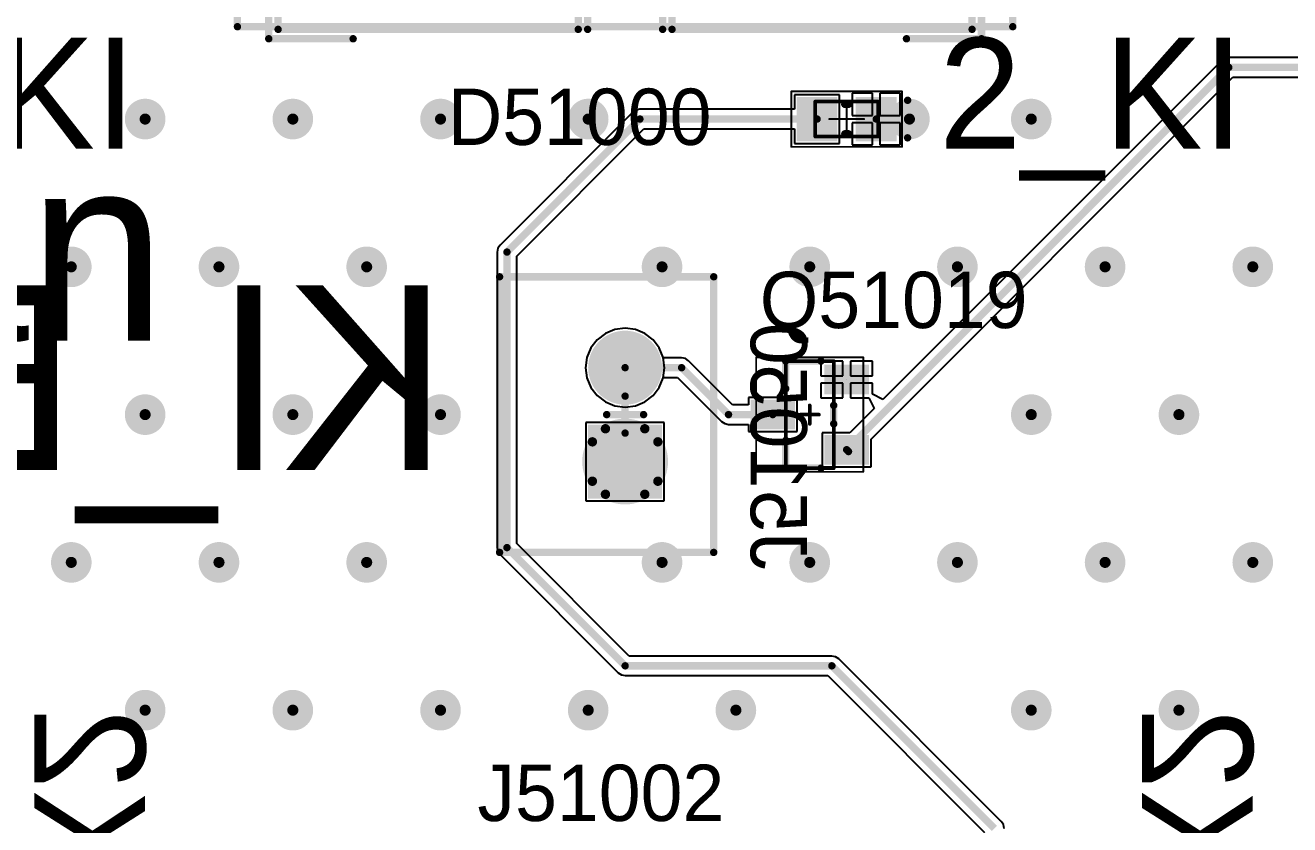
# Model space of a CAD drawing. Header units: millimetres. Extents: x 372 to 687, y 380 to 482.
# Drawn here: x 564.75 to 599, y 444.9 to 466.54 of the extents above; entities that cross this region are included whole.
import ezdxf

# ---------------------------------------------------------------- set-up
doc = ezdxf.new("R2010")
doc.units = ezdxf.units.MM
for name, color, linetype in [('BottomLayer', 5, 'Continuous'), ('BottomOverlay', 54, 'Continuous'), ('BottomSolder', 6, 'Continuous'), ('InternalPlane1', 76, 'Continuous'), ('InternalPlane2', 16, 'Continuous'), ('Mechanical13', 56, 'Continuous'), ('Mechanical15', 56, 'Continuous'), ('MultiLayer', 9, 'Continuous'), ('PadHoleLayer', 156, 'Continuous'), ('TopLayer', 1, 'Continuous'), ('TopOverlay', 2, 'Continuous'), ('TopPaste', 8, 'Continuous'), ('TopSolder', 216, 'Continuous'), ('ViaHoleLayer', 16, 'Continuous')]:
    doc.layers.add(name, color=color, linetype=linetype)

# ---------------------------------------------------------------- blocks, each defined once
blk = doc.blocks.new('I_LEDC0603_1608__N_331')
at = {"layer": 'Mechanical13', "const_width": 0.0999998}
for points in [[(-0.8499983, -0.47500032), (-0.8499983, 0.47499778)], [(-0.8499983, 0.47499778), (0.85000084, 0.47499778)], [(0.85000084, -0.47500032), (0.85000084, 0.47499778)], [(-0.8499983, -0.47500032), (0.85000084, -0.47500032)]]:
    blk.add_lwpolyline(points, dxfattribs=at)
at = {"layer": 'Mechanical13', "const_width": 0.0499999}
for points in [[(-0.8749969799999999, 0.47499778, 1), (-0.8249996199999999, 0.47499778, 1)], [(-0.8749969799999999, 0.47499778, 1), (-0.8249996199999999, 0.47499778, 1)], [(0.8250021599999999, 0.47499778, 1), (0.8749995199999999, 0.47499778, 1)], [(0.8250021599999999, 0.47499778, 1), (0.8749995199999999, 0.47499778, 1)], [(-0.8749969799999999, -0.47500032, 1), (-0.8249996199999999, -0.47500032, 1)], [(-0.8749969799999999, -0.47500032, 1), (-0.8249996199999999, -0.47500032, 1)], [(0.8250021599999999, -0.47500032, 1), (0.8749995199999999, -0.47500032, 1)], [(0.8250021599999999, -0.47500032, 1), (0.8749995199999999, -0.47500032, 1)]]:
    blk.add_lwpolyline(points, format="xyb", close=True, dxfattribs=at)
at = {"layer": 'Mechanical15', "const_width": 0.0499999}
for points in [[(-1.49999954, -0.75000104), (-1.49999954, 0.7499985)], [(-1.49999954, 0.7499985), (1.50000208, 0.7499985)], [(1.50000208, -0.75000104), (1.50000208, 0.7499985)], [(2.54e-06, -0.47500032), (2.54e-06, 0.47499778)], [(-0.47499778, 0), (0.47500286, 0)], [(-1.49999954, -0.75000104), (1.50000208, -0.75000104)]]:
    blk.add_lwpolyline(points, dxfattribs=at)
at = {"layer": 'Mechanical15', "const_width": 0.02499868}
for points in [[(-1.51249888, 0.7499985, 1), (-1.4875002, 0.7499985, 1)], [(-1.51249888, 0.7499985, 1), (-1.4875002, 0.7499985, 1)], [(1.48750274, 0.7499985, 1), (1.51250142, 0.7499985, 1)], [(1.48750274, 0.7499985, 1), (1.51250142, 0.7499985, 1)], [(-0.0124968, 0.47499778, 1), (0.01250188, 0.47499778, 1)], [(-0.48749712, 0, 1), (-0.46249844, 0, 1)], [(0.46250352, 0, 1), (0.4875022, 0, 1)], [(-0.0124968, -0.47500032, 1), (0.01250188, -0.47500032, 1)], [(-1.51249888, -0.75000104, 1), (-1.4875002, -0.75000104, 1)], [(-1.51249888, -0.75000104, 1), (-1.4875002, -0.75000104, 1)], [(1.48750274, -0.75000104, 1), (1.51250142, -0.75000104, 1)], [(1.48750274, -0.75000104, 1), (1.51250142, -0.75000104, 1)]]:
    blk.add_lwpolyline(points, format="xyb", close=True, dxfattribs=at)
at = {"layer": 'TopLayer'}
for points in [[(-0.3499993, -0.499999), (-0.3499993, 0.499999), (-1.2499975, -0.499999), (-1.2499975, 0.499999)], [(1.25000004, -0.499999), (1.25000004, 0.499999), (0.35000184, -0.499999), (0.35000184, 0.499999)]]:
    blk.add_solid(points, dxfattribs=at)
at = {"layer": 'TopOverlay', "const_width": 0.1999996}
for points in [[(-0.0499999, 0.3999992), (0.0499999, 0.3999992)], [(1.651, -0.508), (1.651, 0.508)], [(-0.0499999, -0.3999992), (0.0499999, -0.3999992)]]:
    blk.add_lwpolyline(points, dxfattribs=at)
at = {"layer": 'TopOverlay', "const_width": 0.0999998}
for points in [[(-0.0999998, 0.3999992, 1), (0, 0.3999992, 1)], [(0, 0.3999992, 1), (0.0999998, 0.3999992, 1)], [(1.6010001, 0.508, 1), (1.7009999, 0.508, 1)], [(-0.0999998, -0.3999992, 1), (0, -0.3999992, 1)], [(0, -0.3999992, 1), (0.0999998, -0.3999992, 1)], [(1.6010001, -0.508, 1), (1.7009999, -0.508, 1)]]:
    blk.add_lwpolyline(points, format="xyb", close=True, dxfattribs=at)
at = {"layer": 'TopPaste'}
for points in [[(-0.3499993, -0.499999), (-0.3499993, 0.499999), (-1.2499975, -0.499999), (-1.2499975, 0.499999)], [(1.25000004, -0.499999), (1.25000004, 0.499999), (0.35000184, -0.499999), (0.35000184, 0.499999)]]:
    blk.add_solid(points, dxfattribs=at)
at = {"layer": 'TopSolder'}
for points in [[(-0.2483993, -0.601599), (-0.2483993, 0.601599), (-1.3515975, -0.601599), (-1.3515975, 0.601599)], [(1.35160004, -0.601599), (1.35160004, 0.601599), (0.24840184, -0.601599), (0.24840184, 0.601599)]]:
    blk.add_solid(points, dxfattribs=at)
blk = doc.blocks.new('C___H_____900X1900X84000_392')
at = {"layer": 'BottomLayer', "const_width": 3.99999962}
for points in [[(-1.99999854, 6.223, 1), (1.99999854, 6.223, 1)], [(-1.99999854, -6.223, 1), (1.99999854, -6.223, 1)]]:
    blk.add_lwpolyline(points, format="xyb", close=True, dxfattribs=at)
at = {"layer": 'BottomSolder', "const_width": 4.10159962}
for points in [[(-2.05079854, 6.223, 1), (2.05079854, 6.223, 1)], [(-2.05079854, -6.223, 1), (2.05079854, -6.223, 1)]]:
    blk.add_lwpolyline(points, format="xyb", close=True, dxfattribs=at)
at = {"layer": 'InternalPlane1', "const_width": 1.99999854}
for points in [[(-1.00000054, 6.223, 1), (1.00000054, 6.223, 1)], [(-1.00000054, -6.223, 1), (1.00000054, -6.223, 1)]]:
    blk.add_lwpolyline(points, format="xyb", close=True, dxfattribs=at)
at = {"layer": 'InternalPlane2', "const_width": 1.99999854}
for points in [[(-1.00000054, 6.223, 1), (1.00000054, 6.223, 1)], [(-1.00000054, -6.223, 1), (1.00000054, -6.223, 1)]]:
    blk.add_lwpolyline(points, format="xyb", close=True, dxfattribs=at)
at = {"layer": 'Mechanical13', "const_width": 0.1999996}
for points in [[(-4.572, 9.398), (-4.57215748, 9.398)], [(-4.57215748, 1.27), (-4.57215748, 9.398)], [(4.572, 9.398), (-4.572, 9.398)], [(4.57199492, 1.26984506), (4.57199492, 9.39799746)], [(-1.27, 1.27), (-4.57215748, 1.27)], [(-1.27, -1.27000762), (-1.27, 1.27)], [(1.27, -1.27), (1.27, 1.26984506)], [(4.57199492, 1.26984506), (1.27, 1.26984506)], [(-1.27, -1.27000762), (-4.572, -1.27000762)], [(-4.572, -9.398), (-4.572, -1.27000762)], [(4.57199492, -1.27), (1.27, -1.27)], [(4.57199492, -9.398), (4.57199492, -1.27)], [(4.572, -9.398), (-4.572, -9.398)], [(4.572, -9.398), (4.57199492, -9.398)]]:
    blk.add_lwpolyline(points, dxfattribs=at)
at = {"layer": 'Mechanical13', "const_width": 0.0999998}
for points in [[(-4.62215738, 9.398, 1), (-4.52215758, 9.398, 1)], [(-4.62215738, 9.398, 1), (-4.52215758, 9.398, 1)], [(-4.6219999, 9.398, 1), (-4.5220001, 9.398, 1)], [(-4.6219999, 9.398, 1), (-4.5220001, 9.398, 1)], [(4.521995019999999, 9.39799746, 1), (4.621994819999999, 9.39799746, 1)], [(4.5220001, 9.398, 1), (4.6219999, 9.398, 1)], [(-4.62215738, 1.27, 1), (-4.52215758, 1.27, 1)], [(-4.62215738, 1.27, 1), (-4.52215758, 1.27, 1)], [(-1.3199999, 1.27, 1), (-1.2200001, 1.27, 1)], [(-1.3199999, 1.27, 1), (-1.2200001, 1.27, 1)], [(1.2200001, 1.26984506, 1), (1.3199999, 1.26984506, 1)], [(1.2200001, 1.26984506, 1), (1.3199999, 1.26984506, 1)], [(4.521995019999999, 1.26984506, 1), (4.621994819999999, 1.26984506, 1)], [(4.521995019999999, 1.26984506, 1), (4.621994819999999, 1.26984506, 1)], [(-4.6219999, -1.27000762, 1), (-4.5220001, -1.27000762, 1)], [(-4.6219999, -1.27000762, 1), (-4.5220001, -1.27000762, 1)], [(-1.3199999, -1.27000762, 1), (-1.2200001, -1.27000762, 1)], [(-1.3199999, -1.27000762, 1), (-1.2200001, -1.27000762, 1)], [(1.2200001, -1.27, 1), (1.3199999, -1.27, 1)], [(1.2200001, -1.27, 1), (1.3199999, -1.27, 1)], [(4.521995019999999, -1.27, 1), (4.621994819999999, -1.27, 1)], [(4.521995019999999, -1.27, 1), (4.621994819999999, -1.27, 1)], [(-4.6219999, -9.398, 1), (-4.5220001, -9.398, 1)], [(-4.6219999, -9.398, 1), (-4.5220001, -9.398, 1)], [(4.521995019999999, -9.398, 1), (4.621994819999999, -9.398, 1)], [(4.521995019999999, -9.398, 1), (4.621994819999999, -9.398, 1)], [(4.5220001, -9.398, 1), (4.6219999, -9.398, 1)], [(4.5220001, -9.398, 1), (4.6219999, -9.398, 1)]]:
    blk.add_lwpolyline(points, format="xyb", close=True, dxfattribs=at)
at = {"layer": 'Mechanical15', "const_width": 0.1999996}
for points in [[(-4.50000116, -10.49999932), (-4.50000116, 10.49999932)], [(4.50000116, 10.49999932), (-4.50000116, 10.49999932)], [(4.50000116, -10.49999932), (4.50000116, 10.49999932)], [(0, -0.499999), (0, 0.499999)], [(0.499999, 0), (-0.499999, 0)], [(4.50000116, -10.49999932), (-4.50000116, -10.49999932)]]:
    blk.add_lwpolyline(points, dxfattribs=at)
at = {"layer": 'Mechanical15', "const_width": 0.0999998}
for points in [[(-4.55000106, 10.49999932, 1), (-4.45000126, 10.49999932, 1)], [(-4.55000106, 10.49999932, 1), (-4.45000126, 10.49999932, 1)], [(4.45000126, 10.49999932, 1), (4.55000106, 10.49999932, 1)], [(4.45000126, 10.49999932, 1), (4.55000106, 10.49999932, 1)], [(-0.0499999, 0.499999, 1), (0.0499999, 0.499999, 1)], [(-0.5499989, 0, 1), (-0.4499991, 0, 1)], [(0.4499991, 0, 1), (0.5499989, 0, 1)], [(-0.0499999, -0.499999, 1), (0.0499999, -0.499999, 1)], [(-4.55000106, -10.49999932, 1), (-4.45000126, -10.49999932, 1)], [(-4.55000106, -10.49999932, 1), (-4.45000126, -10.49999932, 1)], [(4.45000126, -10.49999932, 1), (4.55000106, -10.49999932, 1)], [(4.45000126, -10.49999932, 1), (4.55000106, -10.49999932, 1)]]:
    blk.add_lwpolyline(points, format="xyb", close=True, dxfattribs=at)
at = {"layer": 'MultiLayer', "const_width": 3.99999962}
for points in [[(-1.99999854, 6.223, 1), (1.99999854, 6.223, 1)], [(-1.99999854, -6.223, 1), (1.99999854, -6.223, 1)]]:
    blk.add_lwpolyline(points, format="xyb", close=True, dxfattribs=at)
at = {"layer": 'PadHoleLayer', "const_width": 1.59999934}
for points in [[(-0.80000094, 6.223, 1), (0.80000094, 6.223, 1)], [(-0.80000094, -6.223, 1), (0.80000094, -6.223, 1)]]:
    blk.add_lwpolyline(points, format="xyb", close=True, dxfattribs=at)
at = {"layer": 'TopLayer', "const_width": 3.99999962}
for points in [[(-1.99999854, 6.223, 1), (1.99999854, 6.223, 1)], [(-1.99999854, -6.223, 1), (1.99999854, -6.223, 1)]]:
    blk.add_lwpolyline(points, format="xyb", close=True, dxfattribs=at)
at = {"layer": 'TopOverlay', "const_width": 0.1999996}
for points in [[(-3.302, 9.652), (-4.826, 9.652)], [(-4.826, 7.366), (-4.826, 9.652)], [(4.826, 9.652), (3.048, 9.652)], [(4.826, 7.619999999999999), (4.826, 9.652)], [(-1.524, 1.016), (-4.572, 1.016)], [(-1.524, -1.016), (-1.524, 1.016)], [(1.524, -1.016), (1.524, 1.016)], [(4.572, 1.016), (1.524, 1.016)], [(-1.524, -1.016), (-4.572, -1.016)], [(4.572, -1.016), (1.524, -1.016)], [(-4.826, -9.652), (-4.826, -7.619999999999999)], [(4.826, -9.652), (4.826, -7.366)], [(-3.048, -9.652), (-4.826, -9.652)], [(4.826, -9.652), (3.302, -9.652)]]:
    blk.add_lwpolyline(points, dxfattribs=at)
at = {"layer": 'TopOverlay', "const_width": 0.0999998}
for points in [[(-4.8759999, 9.652, 1), (-4.7760001, 9.652, 1)], [(-4.8759999, 9.652, 1), (-4.7760001, 9.652, 1)], [(-3.3519999, 9.652, 1), (-3.2520001, 9.652, 1)], [(2.9980001, 9.652, 1), (3.0979999, 9.652, 1)], [(4.7760001, 9.652, 1), (4.8759999, 9.652, 1)], [(4.7760001, 9.652, 1), (4.8759999, 9.652, 1)], [(4.7760001, 7.619999999999999, 1), (4.8759999, 7.619999999999999, 1)], [(-4.8759999, 7.366, 1), (-4.7760001, 7.366, 1)], [(-4.6219999, 1.016, 1), (-4.5220001, 1.016, 1)], [(-1.5739999, 1.016, 1), (-1.4740001, 1.016, 1)], [(-1.5739999, 1.016, 1), (-1.4740001, 1.016, 1)], [(1.4740001, 1.016, 1), (1.5739999, 1.016, 1)], [(1.4740001, 1.016, 1), (1.5739999, 1.016, 1)], [(4.5220001, 1.016, 1), (4.6219999, 1.016, 1)], [(-4.6219999, -1.016, 1), (-4.5220001, -1.016, 1)], [(-1.5739999, -1.016, 1), (-1.4740001, -1.016, 1)], [(-1.5739999, -1.016, 1), (-1.4740001, -1.016, 1)], [(1.4740001, -1.016, 1), (1.5739999, -1.016, 1)], [(1.4740001, -1.016, 1), (1.5739999, -1.016, 1)], [(4.5220001, -1.016, 1), (4.6219999, -1.016, 1)], [(-4.8759999, -7.619999999999999, 1), (-4.7760001, -7.619999999999999, 1)], [(4.7760001, -7.366, 1), (4.8759999, -7.366, 1)], [(-4.8759999, -9.652, 1), (-4.7760001, -9.652, 1)], [(-4.8759999, -9.652, 1), (-4.7760001, -9.652, 1)], [(-3.0979999, -9.652, 1), (-2.9980001, -9.652, 1)], [(3.2520001, -9.652, 1), (3.3519999, -9.652, 1)], [(4.7760001, -9.652, 1), (4.8759999, -9.652, 1)], [(4.7760001, -9.652, 1), (4.8759999, -9.652, 1)]]:
    blk.add_lwpolyline(points, format="xyb", close=True, dxfattribs=at)
at = {"layer": 'TopSolder', "const_width": 4.10159962}
for points in [[(-2.05079854, 6.223, 1), (2.05079854, 6.223, 1)], [(-2.05079854, -6.223, 1), (2.05079854, -6.223, 1)]]:
    blk.add_lwpolyline(points, format="xyb", close=True, dxfattribs=at)
blk = doc.blocks.new('JST_2P_B_447')
at = {"layer": 'BottomLayer', "const_width": 0.8999982}
blk.add_lwpolyline([(-0.4499991, -1.27, 1), (0.4499991, -1.27, 1)], format="xyb", close=True, dxfattribs=at)
at = {"layer": 'BottomLayer'}
blk.add_solid([(-0.8999982, 0.3700018), (0.8999982, 0.3700018), (-0.8999982, 2.1699982), (0.8999982, 2.1699982)], dxfattribs=at)
at = {"layer": 'BottomSolder', "const_width": 1.0015982}
blk.add_lwpolyline([(-0.5007990999999999, -1.27, 1), (0.5007990999999999, -1.27, 1)], format="xyb", close=True, dxfattribs=at)
at = {"layer": 'BottomSolder'}
blk.add_solid([(-1.0015982, 0.2684018), (1.0015982, 0.2684018), (-1.0015982, 2.2715982), (1.0015982, 2.2715982)], dxfattribs=at)
at = {"layer": 'InternalPlane1', "const_width": 0.7999984}
for points in [[(-0.3999992, 1.27, 1), (0.3999992, 1.27, 1)], [(-0.3999992, -1.27, 1), (0.3999992, -1.27, 1)]]:
    blk.add_lwpolyline(points, format="xyb", close=True, dxfattribs=at)
at = {"layer": 'InternalPlane2', "const_width": 0.254}
for points in [[(-0.5330647199999999, 2.15716866, -0.2773245440597113), (0.5330647199999999, 2.15716866)], [(-0.8871686599999999, 0.73693528, -0.2773245440597113), (-0.8871686599999999, 1.80306472)], [(0.8871686599999999, 1.80306472, -0.2773245440597113), (0.8871686599999999, 0.73693528)], [(0.5330647199999999, 0.38283134, -0.2773245440597113), (-0.5330647199999999, 0.38283134)]]:
    blk.add_lwpolyline(points, format="xyb", dxfattribs=at)
at = {"layer": 'InternalPlane2'}
for points, const_width in [([(-0.5965647199999999, 2.15716866, 1), (-0.46956472, 2.15716866, 1)], 0.127), ([(0.46956472, 2.15716866, 1), (0.5965647199999999, 2.15716866, 1)], 0.127), ([(-0.9506686599999999, 1.80306472, 1), (-0.8236686599999999, 1.80306472, 1)], 0.127), ([(0.8236686599999999, 1.80306472, 1), (0.9506686599999999, 1.80306472, 1)], 0.127), ([(-0.9506686599999999, 0.73693528, 1), (-0.8236686599999999, 0.73693528, 1)], 0.127), ([(0.8236686599999999, 0.73693528, 1), (0.9506686599999999, 0.73693528, 1)], 0.127), ([(-0.5965647199999999, 0.38283134, 1), (-0.46956472, 0.38283134, 1)], 0.127), ([(0.46956472, 0.38283134, 1), (0.5965647199999999, 0.38283134, 1)], 0.127), ([(-0.3999992, -1.27, 1), (0.3999992, -1.27, 1)], 0.7999984)]:
    blk.add_lwpolyline(points, format="xyb", close=True, dxfattribs=dict(at, const_width=const_width))
at = {"layer": 'Mechanical15', "const_width": 0.1999996}
for points in [[(3.40000082, 3.73000016), (-2.40000028, 3.73000016)], [(-2.40000028, 3.73000016), (-2.40000028, -3.73000016)], [(3.40000082, 3.73000016), (3.40000082, -3.73000016)], [(0, 0.499999), (0, -0.499999)], [(0.499999, 0), (-0.499999, 0)], [(3.40000082, -3.73000016), (-2.40000028, -3.73000016)]]:
    blk.add_lwpolyline(points, dxfattribs=at)
at = {"layer": 'Mechanical15', "const_width": 0.0999998}
for points in [[(-2.45000018, 3.73000016, 1), (-2.35000038, 3.73000016, 1)], [(-2.45000018, 3.73000016, 1), (-2.35000038, 3.73000016, 1)], [(3.35000092, 3.73000016, 1), (3.45000072, 3.73000016, 1)], [(3.35000092, 3.73000016, 1), (3.45000072, 3.73000016, 1)], [(-0.0499999, 0.499999, 1), (0.0499999, 0.499999, 1)], [(-0.5499989, 0, 1), (-0.4499991, 0, 1)], [(0.4499991, 0, 1), (0.5499989, 0, 1)], [(-0.0499999, -0.499999, 1), (0.0499999, -0.499999, 1)], [(-2.45000018, -3.73000016, 1), (-2.35000038, -3.73000016, 1)], [(-2.45000018, -3.73000016, 1), (-2.35000038, -3.73000016, 1)], [(3.35000092, -3.73000016, 1), (3.45000072, -3.73000016, 1)], [(3.35000092, -3.73000016, 1), (3.45000072, -3.73000016, 1)]]:
    blk.add_lwpolyline(points, format="xyb", close=True, dxfattribs=at)
at = {"layer": 'MultiLayer', "const_width": 0.8999982}
blk.add_lwpolyline([(-0.4499991, -1.27, 1), (0.4499991, -1.27, 1)], format="xyb", close=True, dxfattribs=at)
at = {"layer": 'MultiLayer'}
blk.add_solid([(-0.8999982, 0.3700018), (0.8999982, 0.3700018), (-0.8999982, 2.1699982), (0.8999982, 2.1699982)], dxfattribs=at)
at = {"layer": 'PadHoleLayer', "const_width": 0.3999992}
for points in [[(-0.1999996, 1.27, 1), (0.1999996, 1.27, 1)], [(-0.1999996, -1.27, 1), (0.1999996, -1.27, 1)]]:
    blk.add_lwpolyline(points, format="xyb", close=True, dxfattribs=at)
at = {"layer": 'TopLayer', "const_width": 0.8999982}
blk.add_lwpolyline([(-0.4499991, -1.27, 1), (0.4499991, -1.27, 1)], format="xyb", close=True, dxfattribs=at)
at = {"layer": 'TopLayer'}
blk.add_solid([(-0.8999982, 0.3700018), (0.8999982, 0.3700018), (-0.8999982, 2.1699982), (0.8999982, 2.1699982)], dxfattribs=at)
at = {"layer": 'TopSolder', "const_width": 1.0015982}
blk.add_lwpolyline([(-0.5007990999999999, -1.27, 1), (0.5007990999999999, -1.27, 1)], format="xyb", close=True, dxfattribs=at)
at = {"layer": 'TopSolder'}
blk.add_solid([(-1.0015982, 0.2684018), (1.0015982, 0.2684018), (-1.0015982, 2.2715982), (1.0015982, 2.2715982)], dxfattribs=at)
blk = doc.blocks.new('SOT23_3_N_448')
at = {"layer": 'Mechanical13', "const_width": 0.0999998}
for points in [[(1.44999964, 0.6500012399999999), (-1.44999964, 0.6500012399999999)], [(-1.44999964, -0.6500012399999999), (-1.44999964, 0.6500012399999999)], [(1.44999964, -0.6500012399999999), (1.44999964, 0.6500012399999999)], [(1.44999964, -0.6500012399999999), (-1.44999964, -0.6500012399999999)]]:
    blk.add_lwpolyline(points, dxfattribs=at)
at = {"layer": 'Mechanical13', "const_width": 0.0499999}
for points in [[(-1.47499832, 0.6500012399999999, 1), (-1.42500096, 0.6500012399999999, 1)], [(-1.47499832, 0.6500012399999999, 1), (-1.42500096, 0.6500012399999999, 1)], [(1.42500096, 0.6500012399999999, 1), (1.47499832, 0.6500012399999999, 1)], [(1.42500096, 0.6500012399999999, 1), (1.47499832, 0.6500012399999999, 1)], [(-1.47499832, -0.6500012399999999, 1), (-1.42500096, -0.6500012399999999, 1)], [(-1.47499832, -0.6500012399999999, 1), (-1.42500096, -0.6500012399999999, 1)], [(1.42500096, -0.6500012399999999, 1), (1.47499832, -0.6500012399999999, 1)], [(1.42500096, -0.6500012399999999, 1), (1.47499832, -0.6500012399999999, 1)]]:
    blk.add_lwpolyline(points, format="xyb", close=True, dxfattribs=at)
at = {"layer": 'Mechanical15'}
for points, const_width in [([(-1.54999944, -1.44999964), (-1.54999944, 1.44999964)], 0.0499999), ([(1.54999944, 1.44999964), (-1.54999944, 1.44999964)], 0.0499999), ([(1.54999944, -1.44999964), (1.54999944, 1.44999964)], 0.0499999), ([(0.2499995, 0), (-0.2499995, 0)], 0.0999998), ([(0, -0.2499995), (0, 0.2499995)], 0.0999998), ([(1.54999944, -1.44999964), (-1.54999944, -1.44999964)], 0.0499999)]:
    blk.add_lwpolyline(points, dxfattribs=dict(at, const_width=const_width))
for points, const_width in [([(-1.56249878, 1.44999964, 1), (-1.5375001, 1.44999964, 1)], 0.02499868), ([(-1.56249878, 1.44999964, 1), (-1.5375001, 1.44999964, 1)], 0.02499868), ([(1.5375001, 1.44999964, 1), (1.56249878, 1.44999964, 1)], 0.02499868), ([(1.5375001, 1.44999964, 1), (1.56249878, 1.44999964, 1)], 0.02499868), ([(-0.27499818, 0, 1), (-0.22500082, 0, 1)], 0.0499999), ([(-0.02499868, 0.2499995, 1), (0.02499868, 0.2499995, 1)], 0.0499999), ([(0.22500082, 0, 1), (0.27499818, 0, 1)], 0.0499999), ([(-0.02499868, -0.2499995, 1), (0.02499868, -0.2499995, 1)], 0.0499999), ([(-1.56249878, -1.44999964, 1), (-1.5375001, -1.44999964, 1)], 0.02499868), ([(-1.56249878, -1.44999964, 1), (-1.5375001, -1.44999964, 1)], 0.02499868), ([(1.5375001, -1.44999964, 1), (1.56249878, -1.44999964, 1)], 0.02499868), ([(1.5375001, -1.44999964, 1), (1.56249878, -1.44999964, 1)], 0.02499868)]:
    blk.add_lwpolyline(points, format="xyb", close=True, dxfattribs=dict(at, const_width=const_width))
at = {"layer": 'PadHoleLayer'}
for points in [[(-0.95000064, 1.00000054), (-0.95000064, 1.00000054), (-0.95000064, 1.00000054), (-0.95000064, 1.00000054)], [(0.95000064, 1.00000054), (0.95000064, 1.00000054), (0.95000064, 1.00000054), (0.95000064, 1.00000054)], [(0, -1.00000054), (0, -1.00000054), (0, -1.00000054), (0, -1.00000054)]]:
    blk.add_lwpolyline(points, close=True, dxfattribs=at)
at = {"layer": 'TopLayer'}
for points in [[(-1.25000004, 0.50000154), (-0.6500012399999999, 0.50000154), (-1.25000004, 1.49999954), (-0.6500012399999999, 1.49999954)], [(1.25000004, 1.49999954), (0.6500012399999999, 1.49999954), (1.25000004, 0.50000154), (0.6500012399999999, 0.50000154)], [(-0.2999994, -1.49999954), (0.2999994, -1.49999954), (-0.2999994, -0.50000154), (0.2999994, -0.50000154)]]:
    blk.add_solid(points, dxfattribs=at)
at = {"layer": 'TopOverlay', "const_width": 0.1999996}
for points in [[(0.2499995, 0.6500012399999999), (-0.2499995, 0.6500012399999999)], [(-1.44999964, -0.6500012399999999), (-1.44999964, 0.3039999)], [(1.44999964, -0.6500012399999999), (1.44999964, 0.3039999)], [(-0.7000011399999999, -0.6500012399999999), (-1.44999964, -0.6500012399999999)], [(1.44999964, -0.6500012399999999), (0.7000011399999999, -0.6500012399999999)]]:
    blk.add_lwpolyline(points, dxfattribs=at)
at = {"layer": 'TopOverlay', "const_width": 0.0999998}
for points in [[(-0.2999994, 0.6500012399999999, 1), (-0.1999996, 0.6500012399999999, 1)], [(0.1999996, 0.6500012399999999, 1), (0.2999994, 0.6500012399999999, 1)], [(-1.49999954, 0.3039999, 1), (-1.39999974, 0.3039999, 1)], [(1.39999974, 0.3039999, 1), (1.49999954, 0.3039999, 1)], [(-1.49999954, -0.6500012399999999, 1), (-1.39999974, -0.6500012399999999, 1)], [(-1.49999954, -0.6500012399999999, 1), (-1.39999974, -0.6500012399999999, 1)], [(-0.75000104, -0.6500012399999999, 1), (-0.6500012399999999, -0.6500012399999999, 1)], [(0.6500012399999999, -0.6500012399999999, 1), (0.75000104, -0.6500012399999999, 1)], [(1.39999974, -0.6500012399999999, 1), (1.49999954, -0.6500012399999999, 1)], [(1.39999974, -0.6500012399999999, 1), (1.49999954, -0.6500012399999999, 1)]]:
    blk.add_lwpolyline(points, format="xyb", close=True, dxfattribs=at)
at = {"layer": 'TopPaste'}
for points in [[(-1.20000014, 0.55000144), (-0.7000011399999999, 0.55000144), (-1.20000014, 1.44999964), (-0.7000011399999999, 1.44999964)], [(1.20000014, 1.44999964), (0.7000011399999999, 1.44999964), (1.20000014, 0.55000144), (0.7000011399999999, 0.55000144)], [(-0.2499995, -1.44999964), (0.2499995, -1.44999964), (-0.2499995, -0.55000144), (0.2499995, -0.55000144)]]:
    blk.add_solid(points, dxfattribs=at)
at = {"layer": 'TopSolder'}
for points in [[(-1.35160004, 0.39840154), (-0.54840124, 0.39840154), (-1.35160004, 1.60159954), (-0.54840124, 1.60159954)], [(1.35160004, 1.60159954), (0.54840124, 1.60159954), (1.35160004, 0.39840154), (0.54840124, 0.39840154)], [(-0.4015994, -1.60159954), (0.4015994, -1.60159954), (-0.4015994, -0.39840154), (0.4015994, -0.39840154)]]:
    blk.add_solid(points, dxfattribs=at)

msp = doc.modelspace()

# ---------------------------------------------------------------- linework, layer by layer
at = {"layer": 'BottomLayer'}
for p, q in [((580.7232835599999, 458.30271306), (580.46542784, 458.19590606)), ((580.9999987799999, 458.33914428), (580.7232835599999, 458.30271306)), ((581.276714, 458.30271306), (580.9999987799999, 458.33914428)), ((581.5345697199999, 458.19590606), (581.276714, 458.30271306)), ((580.24399826, 458.02600038), (580.07409258, 457.8045708)), ((580.46542784, 458.19590606), (580.24399826, 458.02600038)), ((581.7559993, 458.02600038), (581.5345697199999, 458.19590606)), ((581.9259049799999, 457.8045708), (581.7559993, 458.02600038)), ((579.96728558, 457.54671508), (579.93085436, 457.26999986)), ((580.07409258, 457.8045708), (579.96728558, 457.54671508)), ((582.0327119799999, 457.54671508), (581.9259049799999, 457.8045708)), ((582.0691432, 457.26999986), (582.0327119799999, 457.54671508)), ((579.93085436, 457.26999986), (579.96728558, 456.99328464)), ((582.0327119799999, 456.99328464), (582.0691432, 457.26999986)), ((579.96728558, 456.99328464), (580.07409258, 456.7354289199999)), ((581.9259049799999, 456.7354289199999), (582.0327119799999, 456.99328464)), ((580.07409258, 456.7354289199999), (580.24399826, 456.51399934)), ((580.24399826, 456.51399934), (580.46542784, 456.34409366)), ((581.5345697199999, 456.34409366), (581.7559993, 456.51399934)), ((581.7559993, 456.51399934), (581.9259049799999, 456.7354289199999)), ((580.46542784, 456.34409366), (580.7232835599999, 456.23728666)), ((580.7232835599999, 456.23728666), (580.9999987799999, 456.20085544)), ((580.9999987799999, 456.20085544), (581.276714, 456.23728666)), ((581.276714, 456.23728666), (581.5345697199999, 456.34409366)), ((582.0599966599999, 455.78999774), (579.9400009, 455.78999774)), ((579.9400009, 455.78999774), (579.9400009, 453.67000198)), ((582.0599966599999, 453.67000198), (582.0599966599999, 455.78999774)), ((579.9400009, 453.67000198), (582.0599966599999, 453.67000198))]:
    msp.add_line(p, q, dxfattribs=at)
at = {"layer": 'BottomLayer', "const_width": 0.2999994}
for points in [[(567.84994634, 463.99995592, 1), (568.14994574, 463.99995592, 1)], [(571.84994596, 463.99995592, 1), (572.14994536, 463.99995592, 1)], [(575.8499455799999, 463.99995592, 1), (576.14994498, 463.99995592, 1)], [(579.8499452, 463.99995592, 1), (580.1499445999999, 463.99995592, 1)], [(588.55000146, 463.99997878, 1), (588.85000086, 463.99997878, 1)], [(591.84994406, 463.99995592, 1), (592.1499434599999, 463.99995592, 1)], [(565.8499452599999, 459.9999563, 1), (566.14994466, 459.9999563, 1)], [(569.84994488, 459.9999563, 1), (570.14994428, 459.9999563, 1)], [(573.8499445, 459.9999563, 1), (574.1499438999999, 459.9999563, 1)], [(581.84994374, 459.9999563, 1), (582.14994314, 459.9999563, 1)], [(585.84994336, 459.9999563, 1), (586.1499427599999, 459.9999563, 1)], [(589.8499429799999, 459.9999563, 1), (590.14994238, 459.9999563, 1)], [(593.8499426, 459.9999563, 1), (594.149942, 459.9999563, 1)], [(597.84994222, 459.9999563, 1), (598.1499416199999, 459.9999563, 1)], [(567.84994634, 455.99995668, 1), (568.14994574, 455.99995668, 1)], [(571.84994596, 455.99995668, 1), (572.14994536, 455.99995668, 1)], [(575.8499455799999, 455.99995668, 1), (576.14994498, 455.99995668, 1)], [(591.84994406, 455.99995668, 1), (592.1499434599999, 455.99995668, 1)], [(595.8499436799999, 455.99995668, 1), (596.14994308, 455.99995668, 1)], [(565.8499452599999, 451.99995706, 1), (566.14994466, 451.99995706, 1)], [(569.84994488, 451.99995706, 1), (570.14994428, 451.99995706, 1)], [(573.8499445, 451.99995706, 1), (574.1499438999999, 451.99995706, 1)], [(581.84994374, 451.99995706, 1), (582.14994314, 451.99995706, 1)], [(585.84994336, 451.99995706, 1), (586.1499427599999, 451.99995706, 1)], [(589.8499429799999, 451.99995706, 1), (590.14994238, 451.99995706, 1)], [(593.8499426, 451.99995706, 1), (594.149942, 451.99995706, 1)], [(597.84994222, 451.99995706, 1), (598.1499416199999, 451.99995706, 1)], [(567.84994634, 447.99995744, 1), (568.14994574, 447.99995744, 1)], [(571.84994596, 447.99995744, 1), (572.14994536, 447.99995744, 1)], [(575.8499455799999, 447.99995744, 1), (576.14994498, 447.99995744, 1)], [(579.8499452, 447.99995744, 1), (580.1499445999999, 447.99995744, 1)], [(583.84994482, 447.99995744, 1), (584.14994422, 447.99995744, 1)], [(591.84994406, 447.99995744, 1), (592.1499434599999, 447.99995744, 1)], [(595.8499436799999, 447.99995744, 1), (596.14994308, 447.99995744, 1)]]:
    msp.add_lwpolyline(points, format="xyb", close=True, dxfattribs=at)
at = {"layer": 'InternalPlane1', "const_width": 0.5499989}
for points in [[(567.7249478599999, 463.99995592, 1), (568.27494422, 463.99995592, 1)], [(571.72494748, 463.99995592, 1), (572.27494384, 463.99995592, 1)], [(575.7249471, 463.99995592, 1), (576.2749434599999, 463.99995592, 1)], [(579.7249467199999, 463.99995592, 1), (580.27494308, 463.99995592, 1)], [(588.4250029799999, 463.99997878, 1), (588.97499934, 463.99997878, 1)], [(591.7249455799999, 463.99995592, 1), (592.27494194, 463.99995592, 1)], [(565.72494678, 459.9999563, 1), (566.27494314, 459.9999563, 1)], [(569.7249464, 459.9999563, 1), (570.2749427599999, 459.9999563, 1)], [(573.72494602, 459.9999563, 1), (574.27494238, 459.9999563, 1)], [(581.7249452599999, 459.9999563, 1), (582.2749416199999, 459.9999563, 1)], [(585.72494488, 459.9999563, 1), (586.27494124, 459.9999563, 1)], [(589.7249445, 459.9999563, 1), (590.27494086, 459.9999563, 1)], [(593.7249441199999, 459.9999563, 1), (594.2749404799999, 459.9999563, 1)], [(597.72494374, 459.9999563, 1), (598.2749401, 459.9999563, 1)], [(567.7249478599999, 455.99995668, 1), (568.27494422, 455.99995668, 1)], [(571.72494748, 455.99995668, 1), (572.27494384, 455.99995668, 1)], [(575.7249471, 455.99995668, 1), (576.2749434599999, 455.99995668, 1)], [(591.7249455799999, 455.99995668, 1), (592.27494194, 455.99995668, 1)], [(595.7249452, 455.99995668, 1), (596.27494156, 455.99995668, 1)], [(565.72494678, 451.99995706, 1), (566.27494314, 451.99995706, 1)], [(569.7249464, 451.99995706, 1), (570.2749427599999, 451.99995706, 1)], [(573.72494602, 451.99995706, 1), (574.27494238, 451.99995706, 1)], [(581.7249452599999, 451.99995706, 1), (582.2749416199999, 451.99995706, 1)], [(585.72494488, 451.99995706, 1), (586.27494124, 451.99995706, 1)], [(589.7249445, 451.99995706, 1), (590.27494086, 451.99995706, 1)], [(593.7249441199999, 451.99995706, 1), (594.2749404799999, 451.99995706, 1)], [(597.72494374, 451.99995706, 1), (598.2749401, 451.99995706, 1)], [(567.7249478599999, 447.99995744, 1), (568.27494422, 447.99995744, 1)], [(571.72494748, 447.99995744, 1), (572.27494384, 447.99995744, 1)], [(575.7249471, 447.99995744, 1), (576.2749434599999, 447.99995744, 1)], [(579.7249467199999, 447.99995744, 1), (580.27494308, 447.99995744, 1)], [(583.72494634, 447.99995744, 1), (584.2749427, 447.99995744, 1)], [(591.7249455799999, 447.99995744, 1), (592.27494194, 447.99995744, 1)], [(595.7249452, 447.99995744, 1), (596.27494156, 447.99995744, 1)]]:
    msp.add_lwpolyline(points, format="xyb", close=True, dxfattribs=at)
at = {"layer": 'InternalPlane2', "const_width": 0.5499989}
for points in [[(567.7249478599999, 463.99995592, 1), (568.27494422, 463.99995592, 1)], [(571.72494748, 463.99995592, 1), (572.27494384, 463.99995592, 1)], [(575.7249471, 463.99995592, 1), (576.2749434599999, 463.99995592, 1)], [(579.7249467199999, 463.99995592, 1), (580.27494308, 463.99995592, 1)], [(588.4250029799999, 463.99997878, 1), (588.97499934, 463.99997878, 1)], [(591.7249455799999, 463.99995592, 1), (592.27494194, 463.99995592, 1)], [(565.72494678, 459.9999563, 1), (566.27494314, 459.9999563, 1)], [(569.7249464, 459.9999563, 1), (570.2749427599999, 459.9999563, 1)], [(573.72494602, 459.9999563, 1), (574.27494238, 459.9999563, 1)], [(581.7249452599999, 459.9999563, 1), (582.2749416199999, 459.9999563, 1)], [(585.72494488, 459.9999563, 1), (586.27494124, 459.9999563, 1)], [(589.7249445, 459.9999563, 1), (590.27494086, 459.9999563, 1)], [(593.7249441199999, 459.9999563, 1), (594.2749404799999, 459.9999563, 1)], [(597.72494374, 459.9999563, 1), (598.2749401, 459.9999563, 1)], [(567.7249478599999, 455.99995668, 1), (568.27494422, 455.99995668, 1)], [(571.72494748, 455.99995668, 1), (572.27494384, 455.99995668, 1)], [(575.7249471, 455.99995668, 1), (576.2749434599999, 455.99995668, 1)], [(591.7249455799999, 455.99995668, 1), (592.27494194, 455.99995668, 1)], [(595.7249452, 455.99995668, 1), (596.27494156, 455.99995668, 1)], [(565.72494678, 451.99995706, 1), (566.27494314, 451.99995706, 1)], [(569.7249464, 451.99995706, 1), (570.2749427599999, 451.99995706, 1)], [(573.72494602, 451.99995706, 1), (574.27494238, 451.99995706, 1)], [(581.7249452599999, 451.99995706, 1), (582.2749416199999, 451.99995706, 1)], [(585.72494488, 451.99995706, 1), (586.27494124, 451.99995706, 1)], [(589.7249445, 451.99995706, 1), (590.27494086, 451.99995706, 1)], [(593.7249441199999, 451.99995706, 1), (594.2749404799999, 451.99995706, 1)], [(597.72494374, 451.99995706, 1), (598.2749401, 451.99995706, 1)], [(567.7249478599999, 447.99995744, 1), (568.27494422, 447.99995744, 1)], [(571.72494748, 447.99995744, 1), (572.27494384, 447.99995744, 1)], [(575.7249471, 447.99995744, 1), (576.2749434599999, 447.99995744, 1)], [(579.7249467199999, 447.99995744, 1), (580.27494308, 447.99995744, 1)], [(583.72494634, 447.99995744, 1), (584.2749427, 447.99995744, 1)], [(591.7249455799999, 447.99995744, 1), (592.27494194, 447.99995744, 1)], [(595.7249452, 447.99995744, 1), (596.27494156, 447.99995744, 1)]]:
    msp.add_lwpolyline(points, format="xyb", close=True, dxfattribs=at)
at = {"layer": 'MultiLayer', "const_width": 0.2999994}
for points in [[(567.84994634, 463.99995592, 1), (568.14994574, 463.99995592, 1)], [(571.84994596, 463.99995592, 1), (572.14994536, 463.99995592, 1)], [(575.8499455799999, 463.99995592, 1), (576.14994498, 463.99995592, 1)], [(579.8499452, 463.99995592, 1), (580.1499445999999, 463.99995592, 1)], [(588.55000146, 463.99997878, 1), (588.85000086, 463.99997878, 1)], [(591.84994406, 463.99995592, 1), (592.1499434599999, 463.99995592, 1)], [(565.8499452599999, 459.9999563, 1), (566.14994466, 459.9999563, 1)], [(569.84994488, 459.9999563, 1), (570.14994428, 459.9999563, 1)], [(573.8499445, 459.9999563, 1), (574.1499438999999, 459.9999563, 1)], [(581.84994374, 459.9999563, 1), (582.14994314, 459.9999563, 1)], [(585.84994336, 459.9999563, 1), (586.1499427599999, 459.9999563, 1)], [(589.8499429799999, 459.9999563, 1), (590.14994238, 459.9999563, 1)], [(593.8499426, 459.9999563, 1), (594.149942, 459.9999563, 1)], [(597.84994222, 459.9999563, 1), (598.1499416199999, 459.9999563, 1)], [(567.84994634, 455.99995668, 1), (568.14994574, 455.99995668, 1)], [(571.84994596, 455.99995668, 1), (572.14994536, 455.99995668, 1)], [(575.8499455799999, 455.99995668, 1), (576.14994498, 455.99995668, 1)], [(591.84994406, 455.99995668, 1), (592.1499434599999, 455.99995668, 1)], [(595.8499436799999, 455.99995668, 1), (596.14994308, 455.99995668, 1)], [(565.8499452599999, 451.99995706, 1), (566.14994466, 451.99995706, 1)], [(569.84994488, 451.99995706, 1), (570.14994428, 451.99995706, 1)], [(573.8499445, 451.99995706, 1), (574.1499438999999, 451.99995706, 1)], [(581.84994374, 451.99995706, 1), (582.14994314, 451.99995706, 1)], [(585.84994336, 451.99995706, 1), (586.1499427599999, 451.99995706, 1)], [(589.8499429799999, 451.99995706, 1), (590.14994238, 451.99995706, 1)], [(593.8499426, 451.99995706, 1), (594.149942, 451.99995706, 1)], [(597.84994222, 451.99995706, 1), (598.1499416199999, 451.99995706, 1)], [(567.84994634, 447.99995744, 1), (568.14994574, 447.99995744, 1)], [(571.84994596, 447.99995744, 1), (572.14994536, 447.99995744, 1)], [(575.8499455799999, 447.99995744, 1), (576.14994498, 447.99995744, 1)], [(579.8499452, 447.99995744, 1), (580.1499445999999, 447.99995744, 1)], [(583.84994482, 447.99995744, 1), (584.14994422, 447.99995744, 1)], [(591.84994406, 447.99995744, 1), (592.1499434599999, 447.99995744, 1)], [(595.8499436799999, 447.99995744, 1), (596.14994308, 447.99995744, 1)]]:
    msp.add_lwpolyline(points, format="xyb", close=True, dxfattribs=at)
at = {"layer": 'TopLayer'}
for p, q in [((597.16254456, 465.58744068), (587.9822454199999, 456.40714408)), ((597.16254964, 465.5874482999999), (597.16254456, 465.58744068)), ((597.2485515, 465.64491326), (597.16254964, 465.5874482999999)), ((597.3499991, 465.6650935599999), (597.2485515, 465.64491326)), ((597.3500118, 465.66509102), (597.3499991, 465.6650935599999)), ((620.09998662, 465.66509102), (597.3500118, 465.66509102)), ((587.65999816, 455.33509898), (597.4598033, 465.13490666)), ((597.4598033, 465.13490666), (619.99019258, 465.13490666)), ((586.8100023999999, 464.66000286), (585.59000484, 464.66000286)), ((585.59000484, 464.66000286), (585.59000484, 464.26509636)), ((586.8100023999999, 463.3400055), (586.8100023999999, 464.66000286)), ((587.70001586, 464.70000278), (587.15000426, 464.70000278)), ((587.15000426, 464.70000278), (587.15000426, 464.09999636)), ((587.70001586, 464.09999636), (587.70001586, 464.70000278)), ((588.45000166, 464.70000278), (587.90001546, 464.70000278)), ((587.90001546, 464.70000278), (587.90001546, 464.09999636)), ((588.45000166, 464.09999636), (588.45000166, 464.70000278)), ((581.21255106, 464.18744602), (577.61255064, 460.58744814)), ((581.21255614, 464.18745364), (581.21255106, 464.18744602)), ((581.298558, 464.2449185999999), (581.21255614, 464.18745364)), ((581.4000056, 464.26509636), (581.298558, 464.2449185999999)), ((585.59000484, 464.26509636), (581.4000056, 464.26509636)), ((587.15000426, 464.09999636), (587.70001586, 464.09999636)), ((587.90001546, 464.09999636), (588.45000166, 464.09999636)), ((578.0650922799999, 460.29019194), (581.5098098, 463.734912)), ((581.5098098, 463.734912), (585.59000484, 463.734912)), ((585.59000484, 463.734912), (585.59000484, 463.3400055)), ((587.70001586, 463.89999676), (587.15000426, 463.89999676)), ((587.15000426, 463.89999676), (587.15000426, 463.3000055799999)), ((587.70001586, 463.3000055799999), (587.70001586, 463.89999676)), ((588.45000166, 463.89999676), (587.90001546, 463.89999676)), ((587.90001546, 463.89999676), (587.90001546, 463.3000055799999)), ((588.45000166, 463.3000055799999), (588.45000166, 463.89999676)), ((585.59000484, 463.3400055), (586.8100023999999, 463.3400055)), ((587.15000426, 463.3000055799999), (587.70001586, 463.3000055799999)), ((587.90001546, 463.3000055799999), (588.45000166, 463.3000055799999)), ((577.5550856799999, 460.50144628), (577.5349053799999, 460.39999868)), ((577.5349053799999, 460.39999868), (577.53490792, 460.39998598)), ((577.53490792, 460.39998598), (577.53490792, 452.40001214)), ((577.61255064, 460.58744814), (577.5550856799999, 460.50144628)), ((578.0650922799999, 452.50980618), (578.0650922799999, 460.29019194)), ((580.7232835599999, 458.30271306), (580.46542784, 458.19590606)), ((580.9999987799999, 458.33914428), (580.7232835599999, 458.30271306)), ((581.276714, 458.30271306), (580.9999987799999, 458.33914428)), ((581.5345697199999, 458.19590606), (581.276714, 458.30271306)), ((580.24399826, 458.02600038), (580.07409258, 457.8045708)), ((580.46542784, 458.19590606), (580.24399826, 458.02600038)), ((581.7559993, 458.02600038), (581.5345697199999, 458.19590606)), ((581.9259049799999, 457.8045708), (581.7559993, 458.02600038)), ((579.96728558, 457.54671508), (579.93085436, 457.26999986)), ((580.07409258, 457.8045708), (579.96728558, 457.54671508)), ((582.0327119799999, 457.54671508), (581.9259049799999, 457.8045708)), ((582.03424106, 457.53509204), (582.0327119799999, 457.54671508)), ((582.52998556, 457.53509204), (582.03424106, 457.53509204)), ((582.52999826, 457.53509458), (582.52998556, 457.53509204)), ((582.63144586, 457.51491428), (582.52999826, 457.53509458)), ((579.93085436, 457.26999986), (579.96728558, 456.99328464)), ((582.71744772, 457.45744932), (582.63144586, 457.51491428)), ((583.9098024599999, 456.26509204), (582.71744772, 457.45744932)), ((586.9000327, 457.4499995), (586.30000088, 457.4499995)), ((586.30000088, 457.4499995), (586.30000088, 457.04999776)), ((586.9000327, 457.04999776), (586.9000327, 457.4499995)), ((587.69999808, 457.4499995), (587.1000323, 457.4499995)), ((587.1000323, 457.4499995), (587.1000323, 457.04999776)), ((587.69999808, 457.04999776), (587.69999808, 457.4499995)), ((579.96728558, 456.99328464), (580.07409258, 456.7354289199999)), ((581.9259049799999, 456.7354289199999), (582.0327119799999, 456.99328464)), ((582.0327119799999, 456.99328464), (582.03424106, 457.00490768)), ((582.03424106, 457.00490768), (582.42019152, 457.00490768)), ((582.42019152, 457.00490768), (583.61254372, 455.81255802)), ((586.30000088, 457.04999776), (586.9000327, 457.04999776)), ((586.9000327, 456.84999816), (586.30000088, 456.84999816)), ((586.30000088, 456.84999816), (586.30000088, 456.4500015)), ((586.9000327, 456.4500015), (586.9000327, 456.84999816)), ((587.1000323, 457.04999776), (587.69999808, 457.04999776)), ((587.69999808, 456.84999816), (587.1000323, 456.84999816)), ((587.1000323, 456.84999816), (587.1000323, 456.4500015)), ((587.69999808, 456.70892656), (587.69999808, 456.84999816)), ((580.07409258, 456.7354289199999), (580.24399826, 456.51399934)), ((580.24399826, 456.51399934), (580.46542784, 456.34409366)), ((581.5345697199999, 456.34409366), (581.7559993, 456.51399934)), ((581.7559993, 456.51399934), (581.9259049799999, 456.7354289199999)), ((587.7000031599999, 456.5491631), (587.69999808, 456.70892656)), ((587.9822454199999, 456.40714408), (587.7000031599999, 456.5491631)), ((580.46542784, 456.34409366), (580.7232835599999, 456.23728666)), ((580.7232835599999, 456.23728666), (580.9999987799999, 456.20085544)), ((580.9999987799999, 456.20085544), (581.276714, 456.23728666)), ((581.276714, 456.23728666), (581.5345697199999, 456.34409366)), ((584.3399997199999, 456.26509204), (583.9098024599999, 456.26509204)), ((585.6599970799999, 456.45999894), (584.3399997199999, 456.45999894)), ((584.3399997199999, 456.45999894), (584.3399997199999, 456.26509204)), ((585.6599970799999, 455.54000078), (585.6599970799999, 456.45999894)), ((586.30000088, 456.4500015), (586.9000327, 456.4500015)), ((587.7428555, 456.16775416), (587.08509964, 455.5099982999999)), ((587.1000323, 456.4500015), (587.4194754, 456.4500015)), ((587.4194754, 456.4500015), (587.60083648, 456.44999642)), ((587.60083648, 456.44999642), (587.7428555, 456.16775416)), ((582.0599966599999, 455.78999774), (579.9400009, 455.78999774)), ((579.9400009, 455.78999774), (579.9400009, 453.67000198)), ((582.0599966599999, 453.67000198), (582.0599966599999, 455.78999774)), ((583.61254372, 455.81255802), (583.6125488, 455.8125504)), ((583.6125488, 455.8125504), (583.69855066, 455.75508544)), ((583.69855066, 455.75508544), (583.7999982599999, 455.73490514)), ((583.7999982599999, 455.73490514), (583.80001096, 455.73490768)), ((583.80001096, 455.73490768), (584.3399997199999, 455.73490768)), ((584.3399997199999, 455.73490768), (584.3399997199999, 455.54000078)), ((584.3399997199999, 455.54000078), (585.6599970799999, 455.54000078)), ((587.08509964, 455.5099982999999), (586.3400008, 455.5099982999999)), ((586.3400008, 455.5099982999999), (586.3400008, 454.59000014)), ((587.65999816, 454.59000014), (587.65999816, 455.33509898)), ((586.3400008, 454.59000014), (587.65999816, 454.59000014)), ((579.9400009, 453.67000198), (582.0599966599999, 453.67000198)), ((577.53490792, 452.40001214), (577.5349053799999, 452.39999944)), ((577.5349053799999, 452.39999944), (577.5550856799999, 452.29855184)), ((581.1098029799999, 449.46509294), (578.0650922799999, 452.50980618)), ((577.5550856799999, 452.29855184), (577.61255064, 452.2125499799999)), ((577.61255064, 452.2125499799999), (580.81254424, 449.0125589199999)), ((586.59998758, 449.46509294), (581.1098029799999, 449.46509294)), ((586.60000028, 449.46509548), (586.59998758, 449.46509294)), ((586.7014478799999, 449.44491518), (586.60000028, 449.46509548)), ((586.7874497399999, 449.3874502199999), (586.7014478799999, 449.44491518)), ((591.1874511, 444.9874463199999), (586.7874497399999, 449.3874502199999)), ((580.81254424, 449.0125589199999), (580.81254932, 449.0125513)), ((580.81254932, 449.0125513), (580.8985511799999, 448.95508634)), ((580.8985511799999, 448.95508634), (580.9999987799999, 448.93490604)), ((580.9999987799999, 448.93490604), (581.00001148, 448.93490858)), ((581.00001148, 448.93490858), (586.49019354, 448.93490858)), ((586.49019354, 448.93490858), (590.73491708, 444.69018758)), ((591.18745872, 444.98744124), (591.1874511, 444.9874463199999)), ((591.2449236799999, 444.90143938), (591.18745872, 444.98744124)), ((591.2651039799999, 444.79999178), (591.2449236799999, 444.90143938))]:
    msp.add_line(p, q, dxfattribs=at)
at = {"layer": 'TopLayer', "const_width": 0.1999996}
for points in [[(586.9999994799999, 455.04999922), (597.3499991, 465.39999884)], [(597.3499991, 465.39999884), (620.0999993199999, 465.39999884)], [(577.8000000999999, 460.39999868), (581.4000056, 464.00000418)], [(581.4000056, 464.00000418), (586.20000362, 464.00000418)], [(587.8000029599999, 464.00000418), (587.8000283599999, 463.99997878)], [(587.8000283599999, 463.99997878), (588.7000011599999, 463.99997878)], [(577.8000000999999, 452.39999944), (577.8000000999999, 460.39999868)], [(580.9999987799999, 457.26999986), (582.52999826, 457.26999986)], [(582.52999826, 457.26999986), (583.7999982599999, 455.99999986)], [(583.7999982599999, 455.99999986), (584.9999984, 455.99999986)], [(586.9999994799999, 455.04999922), (587.0499993799999, 454.99999932)], [(577.8000000999999, 452.39999944), (580.9999987799999, 449.20000076)], [(580.9999987799999, 449.20000076), (586.60000028, 449.20000076)], [(586.60000028, 449.20000076), (591.00000926, 444.79999178)]]:
    msp.add_lwpolyline(points, dxfattribs=at)
at = {"layer": 'TopLayer'}
for points, const_width in [([(597.2999992, 465.39999884, 1), (597.399999, 465.39999884, 1)], 0.0999998), ([(597.2999992, 465.39999884, 1), (597.399999, 465.39999884, 1)], 0.0999998), ([(567.84994634, 463.99995592, 1), (568.14994574, 463.99995592, 1)], 0.2999994), ([(571.84994596, 463.99995592, 1), (572.14994536, 463.99995592, 1)], 0.2999994), ([(575.8499455799999, 463.99995592, 1), (576.14994498, 463.99995592, 1)], 0.2999994), ([(579.8499452, 463.99995592, 1), (580.1499445999999, 463.99995592, 1)], 0.2999994), ([(581.3500057, 464.00000418, 1), (581.4500055, 464.00000418, 1)], 0.0999998), ([(581.3500057, 464.00000418, 1), (581.4500055, 464.00000418, 1)], 0.0999998), ([(586.15000372, 464.00000418, 1), (586.25000352, 464.00000418, 1)], 0.0999998), ([(587.7500030599999, 464.00000418, 1), (587.85000286, 464.00000418, 1)], 0.0999998), ([(587.75002846, 463.99997878, 1), (587.8500282599999, 463.99997878, 1)], 0.0999998), ([(587.75002846, 463.99997878, 1), (587.8500282599999, 463.99997878, 1)], 0.0999998), ([(588.55000146, 463.99997878, 1), (588.85000086, 463.99997878, 1)], 0.2999994), ([(588.65000126, 463.99997878, 1), (588.7500010599999, 463.99997878, 1)], 0.0999998), ([(591.84994406, 463.99995592, 1), (592.1499434599999, 463.99995592, 1)], 0.2999994), ([(565.8499452599999, 459.9999563, 1), (566.14994466, 459.9999563, 1)], 0.2999994), ([(569.84994488, 459.9999563, 1), (570.14994428, 459.9999563, 1)], 0.2999994), ([(573.8499445, 459.9999563, 1), (574.1499438999999, 459.9999563, 1)], 0.2999994), ([(577.7500001999999, 460.39999868, 1), (577.85, 460.39999868, 1)], 0.0999998), ([(577.7500001999999, 460.39999868, 1), (577.85, 460.39999868, 1)], 0.0999998), ([(581.84994374, 459.9999563, 1), (582.14994314, 459.9999563, 1)], 0.2999994), ([(585.84994336, 459.9999563, 1), (586.1499427599999, 459.9999563, 1)], 0.2999994), ([(589.8499429799999, 459.9999563, 1), (590.14994238, 459.9999563, 1)], 0.2999994), ([(593.8499426, 459.9999563, 1), (594.149942, 459.9999563, 1)], 0.2999994), ([(597.84994222, 459.9999563, 1), (598.1499416199999, 459.9999563, 1)], 0.2999994), ([(580.94999888, 457.26999986, 1), (581.0499986799999, 457.26999986, 1)], 0.0999998), ([(582.47999836, 457.26999986, 1), (582.57999816, 457.26999986, 1)], 0.0999998), ([(582.47999836, 457.26999986, 1), (582.57999816, 457.26999986, 1)], 0.0999998), ([(567.84994634, 455.99995668, 1), (568.14994574, 455.99995668, 1)], 0.2999994), ([(571.84994596, 455.99995668, 1), (572.14994536, 455.99995668, 1)], 0.2999994), ([(575.8499455799999, 455.99995668, 1), (576.14994498, 455.99995668, 1)], 0.2999994), ([(591.84994406, 455.99995668, 1), (592.1499434599999, 455.99995668, 1)], 0.2999994), ([(595.8499436799999, 455.99995668, 1), (596.14994308, 455.99995668, 1)], 0.2999994), ([(583.74999836, 455.99999986, 1), (583.8499981599999, 455.99999986, 1)], 0.0999998), ([(583.74999836, 455.99999986, 1), (583.8499981599999, 455.99999986, 1)], 0.0999998), ([(584.9499985, 455.99999986, 1), (585.0499983, 455.99999986, 1)], 0.0999998), ([(586.9499995799999, 455.04999922, 1), (587.0499993799999, 455.04999922, 1)], 0.0999998), ([(586.9499995799999, 455.04999922, 1), (587.0499993799999, 455.04999922, 1)], 0.0999998), ([(586.9999994799999, 454.99999932, 1), (587.09999928, 454.99999932, 1)], 0.0999998), ([(577.7500001999999, 452.39999944, 1), (577.85, 452.39999944, 1)], 0.0999998), ([(577.7500001999999, 452.39999944, 1), (577.85, 452.39999944, 1)], 0.0999998), ([(565.8499452599999, 451.99995706, 1), (566.14994466, 451.99995706, 1)], 0.2999994), ([(569.84994488, 451.99995706, 1), (570.14994428, 451.99995706, 1)], 0.2999994), ([(573.8499445, 451.99995706, 1), (574.1499438999999, 451.99995706, 1)], 0.2999994), ([(581.84994374, 451.99995706, 1), (582.14994314, 451.99995706, 1)], 0.2999994), ([(585.84994336, 451.99995706, 1), (586.1499427599999, 451.99995706, 1)], 0.2999994), ([(589.8499429799999, 451.99995706, 1), (590.14994238, 451.99995706, 1)], 0.2999994), ([(593.8499426, 451.99995706, 1), (594.149942, 451.99995706, 1)], 0.2999994), ([(597.84994222, 451.99995706, 1), (598.1499416199999, 451.99995706, 1)], 0.2999994), ([(580.94999888, 449.20000076, 1), (581.0499986799999, 449.20000076, 1)], 0.0999998), ([(580.94999888, 449.20000076, 1), (581.0499986799999, 449.20000076, 1)], 0.0999998), ([(586.5500003799999, 449.20000076, 1), (586.65000018, 449.20000076, 1)], 0.0999998), ([(586.5500003799999, 449.20000076, 1), (586.65000018, 449.20000076, 1)], 0.0999998), ([(567.84994634, 447.99995744, 1), (568.14994574, 447.99995744, 1)], 0.2999994), ([(571.84994596, 447.99995744, 1), (572.14994536, 447.99995744, 1)], 0.2999994), ([(575.8499455799999, 447.99995744, 1), (576.14994498, 447.99995744, 1)], 0.2999994), ([(579.8499452, 447.99995744, 1), (580.1499445999999, 447.99995744, 1)], 0.2999994), ([(583.84994482, 447.99995744, 1), (584.14994422, 447.99995744, 1)], 0.2999994), ([(591.84994406, 447.99995744, 1), (592.1499434599999, 447.99995744, 1)], 0.2999994), ([(595.8499436799999, 447.99995744, 1), (596.14994308, 447.99995744, 1)], 0.2999994)]:
    msp.add_lwpolyline(points, format="xyb", close=True, dxfattribs=dict(at, const_width=const_width))
at = {"layer": 'ViaHoleLayer', "const_width": 0.1499997}
for points in [[(567.92494746, 463.99995592, 1), (568.07494462, 463.99995592, 1)], [(571.9249470799999, 463.99995592, 1), (572.0749442399999, 463.99995592, 1)], [(575.9249467, 463.99995592, 1), (576.07494386, 463.99995592, 1)], [(579.92494632, 463.99995592, 1), (580.07494348, 463.99995592, 1)], [(588.62500258, 463.99997878, 1), (588.77499974, 463.99997878, 1)], [(591.92494518, 463.99995592, 1), (592.07494234, 463.99995592, 1)], [(565.9249463799999, 459.9999563, 1), (566.0749435399999, 459.9999563, 1)], [(569.924946, 459.9999563, 1), (570.07494316, 459.9999563, 1)], [(573.92494562, 459.9999563, 1), (574.07494278, 459.9999563, 1)], [(581.92494486, 459.9999563, 1), (582.07494202, 459.9999563, 1)], [(585.92494448, 459.9999563, 1), (586.07494164, 459.9999563, 1)], [(589.9249441, 459.9999563, 1), (590.07494126, 459.9999563, 1)], [(593.92494372, 459.9999563, 1), (594.07494088, 459.9999563, 1)], [(597.9249433399999, 459.9999563, 1), (598.0749404999999, 459.9999563, 1)], [(567.92494746, 455.99995668, 1), (568.07494462, 455.99995668, 1)], [(571.9249470799999, 455.99995668, 1), (572.0749442399999, 455.99995668, 1)], [(575.9249467, 455.99995668, 1), (576.07494386, 455.99995668, 1)], [(591.92494518, 455.99995668, 1), (592.07494234, 455.99995668, 1)], [(595.9249447999999, 455.99995668, 1), (596.0749419599999, 455.99995668, 1)], [(565.9249463799999, 451.99995706, 1), (566.0749435399999, 451.99995706, 1)], [(569.924946, 451.99995706, 1), (570.07494316, 451.99995706, 1)], [(573.92494562, 451.99995706, 1), (574.07494278, 451.99995706, 1)], [(581.92494486, 451.99995706, 1), (582.07494202, 451.99995706, 1)], [(585.92494448, 451.99995706, 1), (586.07494164, 451.99995706, 1)], [(589.9249441, 451.99995706, 1), (590.07494126, 451.99995706, 1)], [(593.92494372, 451.99995706, 1), (594.07494088, 451.99995706, 1)], [(597.9249433399999, 451.99995706, 1), (598.0749404999999, 451.99995706, 1)], [(567.92494746, 447.99995744, 1), (568.07494462, 447.99995744, 1)], [(571.9249470799999, 447.99995744, 1), (572.0749442399999, 447.99995744, 1)], [(575.9249467, 447.99995744, 1), (576.07494386, 447.99995744, 1)], [(579.92494632, 447.99995744, 1), (580.07494348, 447.99995744, 1)], [(583.9249459399999, 447.99995744, 1), (584.0749430999999, 447.99995744, 1)], [(591.92494518, 447.99995744, 1), (592.07494234, 447.99995744, 1)], [(595.9249447999999, 447.99995744, 1), (596.0749419599999, 447.99995744, 1)]]:
    msp.add_lwpolyline(points, format="xyb", close=True, dxfattribs=at)

# ---------------------------------------------------------------- block references
for name, p, rotation in [('C___H_____900X1900X84000_392', (580.9999937, 471.00000034), 270), ('I_LEDC0603_1608__N_331', (587.00000202, 464.00000418), 360), ('JST_2P_B_447', (580.9999987799999, 455.99999986), 180), ('SOT23_3_N_448', (585.99999894, 455.99999986), 270)]:
    msp.add_blockref(name, p, dxfattribs=dict(rotation=rotation))

# ---------------------------------------------------------------- texts
at = {"layer": 'BottomOverlay', "text_generation_flag": 2}
for s, height, rotation, p in [('KI_BUS OUT', 5.00000016, 360, (576.20000076, 454.50000032)), ('J51050', 1.524, 270, (584.3999996, 451.80000064)), ('AUX2', 2.99999908, 270, (565.000013, 437.59999856)), ('AUX2', 2.99999908, 270, (595.0000038, 437.59999856))]:
    msp.add_text(s, height=height, rotation=rotation, dxfattribs=at).set_placement(p)
at = {"layer": 'TopOverlay'}
for s, p in [('3_KI', (559.50000114, 463.2000007)), ('2_KI', (589.49999956, 463.2000007))]:
    msp.add_text(s, height=2.99999908, rotation=360, dxfattribs=at).set_placement(p)
for s, height, p in [('D51000', 1.524, (576.20000076, 463.3000005)), ('TK510 Signalbakplan', 5.00000016, (505.00000092, 458.0000009399999)), ('Q51019', 1.524, (584.64699936, 458.343)), ('J51002', 1.524, (576.99999916, 444.999999))]:
    msp.add_text(s, height=height, dxfattribs=at).set_placement(p)

doc.saveas('drawing.dxf')
